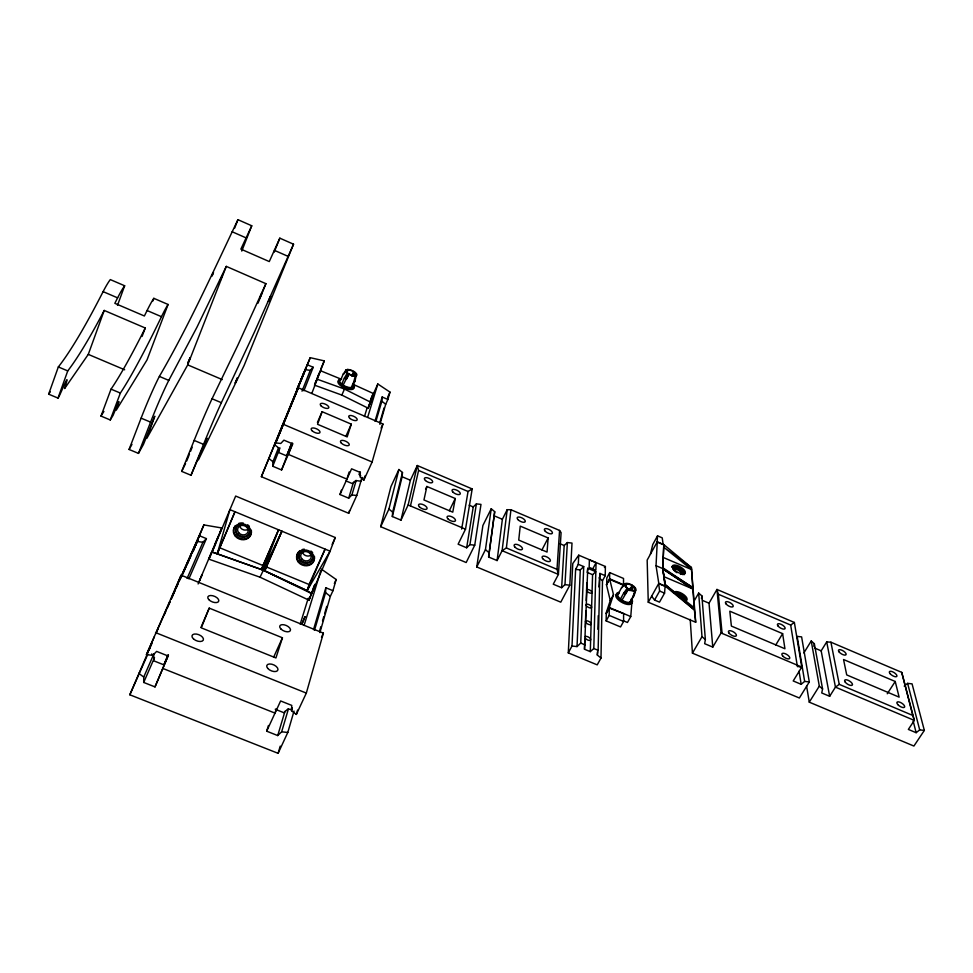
<?xml version="1.0" encoding="UTF-8"?>
<svg xmlns="http://www.w3.org/2000/svg" width="973" height="973" viewBox="0 0 973 973"><rect width="100%" height="100%" fill="white"/><g stroke="black" fill="none" stroke-linecap="round" stroke-linejoin="round"><path stroke-width="1.46" d="M168.463 655.109L154.999 686.914L143.7 682.438L143.736 677.074L153.965 653.71M606.155 620.896L609.183 615.386L609.268 608.101L606.264 613.574L606.155 620.896L620.555 626.928L623.596 621.443L623.584 614.121M611.02 579.981L623.535 585.272L623.523 578.449L609.706 572.598L609.621 579.385L606.447 584.651L609.609 578.813L624.934 585.296M606.702 584.761L606.811 577.938L609.706 572.598M605.23 575.688L605.388 566.493L578.728 555.182L572.781 563.537L568.293 652.871L597.215 664.863L600.986 658.064L602.494 580.759L605.23 575.688L599.867 573.413L598.894 586.95M600.986 658.064L597.325 655.024L597.398 651.995M597.921 629.312L598.237 615.69M597.325 655.024L598.14 650.317L599.867 573.413M584.822 640.198L584.493 649.234L590.295 651.642L593.798 648.517L595.829 571.71L587.753 568.293L587.206 572.404L592.581 574.678L595.829 571.71M596.072 562.71L595.865 570.214L589.151 567.368L589.395 559.876L596.072 562.71L592.642 569.083M590.295 651.642L592.581 574.678M584.493 649.234L587.753 568.293M585.272 627.244L585.843 610.947M586.208 600.487L586.841 582.778M568.293 652.871L572.002 646.023L577.038 646.583L580.735 643.08L583.715 566.578L578.315 564.291L578.728 555.182M301.399 379.506L306.057 368.244L275.76 442.91L280.759 443.469L283.921 440.161L292.788 443.907L281.574 469.959L272.756 466.249L272.939 461.749L278.521 447.714M577.038 646.583L580.285 569.923L583.715 566.578M695.695 622.27L694.381 609.937L665.228 584.651L662.722 568.548L663.817 544.6L657.261 541.791L647.167 560.095L648.261 602.226L695.695 622.27L691.389 567.527L663.817 544.6L662.722 568.548L665.228 584.651L664.571 593.141L659.499 602.153L654.561 600.061L651.642 596.181M572.002 646.023L575.615 569.387L578.315 564.291M154.999 686.914L168.013 655.96L156.629 651.399L152.773 655.34L146.437 654.634L181.1 575.189L323.389 633.143L306.325 693.092L296.327 714.437L291.486 710.704L291.754 705.401L280.625 700.949L266.675 731.185L277.719 735.564L281.647 731.805L288.409 708.989M648.261 602.226L658.794 583.374L656.033 565.702L657.261 541.791M569.813 585.199L572.002 543.068L567.368 542.557L564.182 545.525L561.64 587.716L553.26 584.201L558.417 574.423L561.105 532.632L559.572 530.443L510.947 509.743L507.188 509.694L502.372 519.29L497.094 560.582L488.616 557.018L494.698 511.676L491.231 508.745L482.888 525.505L476.77 566.967L560.776 602.178L569.813 585.199L564.972 584.651L561.64 587.716M564.972 584.651L567.368 542.557M314.498 630.297L325.554 592.679L325.846 587.765L332.961 590.696L330.358 596.327L319.91 632.596M507.188 509.694L502.104 550.682L558.417 574.423L557.006 569.339L559.572 530.443M657.541 535.843L657.128 542.034L663.16 544.612L662.236 537.85L657.541 535.843L652.774 544.503L650.414 554.221M375.955 421.236L381.854 401.192L382.146 396.996L387.874 399.465L385.697 404.281L379.908 424.386M392.326 516.529L392.666 512.139L402.469 472.489L398.906 469.497L390.951 486.609L380.686 526.697L466.176 562.528L474.739 545.172L480.99 504.391L476.381 503.892L473.243 506.921L466.651 547.787L458.125 544.199L465.52 529.19L472.185 488.933L417.295 465.532L410.387 480.248L400.961 520.154L392.326 516.529L402.129 476.746L402.469 472.489M548.152 537.96L547.057 552.068L518.731 540.076L520.239 526.113L548.152 537.96L541.937 549.94M623.316 620.738L627.463 622.477L630.759 616.554L631.891 602.433A8.964 3.892 28.8 0 1 622.769 602.883A8.964 3.892 28.8 0 1 616.018 594.612M488.616 557.018L494.698 511.676M497.094 560.582L502.104 550.682L506.374 547.957L510.947 509.743M476.77 566.967L485.442 549.672L491.231 508.745M466.651 547.787L469.923 544.649L476.381 503.892M461.664 529.105L468.049 491.487L472.185 488.933M701.46 598.553L701.91 595.902L698.675 593.092L693.749 601.703M701.91 595.902L705.364 639.589L704.659 643.688L712.771 647.106L721.066 632.961L716.955 589.443L794.369 622.465L801.776 667.064L793.202 680.954L801.18 684.311L804.659 681.416L809.305 681.927L801.618 636.889L797.155 636.403L804.659 681.416M455.267 498.517L452.773 512.163L423.96 499.964L426.879 486.464L455.267 498.517L449.331 510.74M813.817 646.303L814.352 643.712L811.227 640.976L803.856 652.956M814.352 643.712L822.574 688.969L821.735 692.958L829.665 696.303L835.454 687.133L839.249 684.372L912.796 715.447L914.328 720.409L908.356 729.422L916.152 732.705L919.704 729.884L924.35 730.407L912.066 683.861L907.614 683.362L904.221 686.111M341.742 384.128L344.381 378.071L346.291 377.889L347.872 373.085A5.157 2.019 24.2 0 1 347.081 370.166L346.339 369.691L343.287 373.948L340.647 379.981A7.225 2.87 24.1 0 0 341.742 384.128L343.128 385.126A7.225 2.87 24.1 0 0 351.241 387.57L352.287 387.303L354.95 381.282L356.142 375.846A6.093 2.384 24.2 0 0 355.181 372.391L352.591 376.113M410.472 505.875L418.597 470.433L417.295 465.532L408.137 504.975L400.961 520.154M351.241 387.57L353.892 381.538L355.267 376.065L354.646 375.554A5.157 2.019 24.2 0 1 348.869 373.802L343.128 385.126M380.686 526.697L388.932 509.049L398.906 469.497M346.364 372.793L347.081 370.166M356.179 480.504L351.885 494.965L348.699 498.188L339.991 494.527L351.594 468.804L360.363 472.513L360.059 477.001L363.841 480.139L372.112 462.005L382.924 424.021L298.383 387.789L290.781 405.644M332.961 590.696L336.171 579.507L321.309 569.071M387.874 399.465L389.991 392.107L377.816 383.994L370.105 401.217M314.084 585.868L311.701 593.627L307.115 590.647L263.148 570.142L217.259 553.759L229.932 509.633L330.066 551.18L311.701 593.627L264.778 570.896M354.5 374.775L355.181 372.391M319.594 631.088L320.847 626.721M322.525 620.908L323.79 616.541M324.629 613.635L326.733 606.361M379.896 422.306L384.067 407.894M296.327 714.437L297.58 710.095M363.841 480.139L365.07 475.846M148.443 651.351L129.823 694.783L278.108 753.321L287.789 732.474L294.016 711.068M284.323 420.81L261.372 476.697L348.711 513.306L356.763 495.5L361.81 478.132M278.108 753.321L280.236 746.109M348.711 513.306L349.55 510.472M291.486 710.704L292.338 707.821M347.057 372.635L347.835 369.983L347.227 369.485L345.062 372.647M313.513 629.592L325.846 587.765M374.994 421.236L382.146 396.996M277.719 735.564L284.98 711.263M348.699 498.188L353.467 482.231M304.087 625.444L320.859 570.519M367.648 417.308L377.816 383.994M314.972 584.287L308.964 600.487L310.18 596.534M217.259 553.759L234.98 511.725L217.259 553.759L212.065 552.056L263.148 570.142L307.115 590.647L330.066 551.18L335.271 537.534L235.661 496.06L209.049 559.22L260.046 577.208L308.757 600.073L309.596 597.361M314.547 385.162L341.839 395.087L367.928 408.076M369.655 403.442L368.159 408.307L372.708 396.254L370.032 402.226M276.344 708.782L275.006 713.112L162.783 668.415M349.125 472.002L346.923 479.13L288.288 454.379L292.557 443.226M370.372 402.664L373.267 393.457L353.953 384.712M266.675 731.185L268.439 725.481M339.991 494.527L341.328 490.185M300.219 624.119L308.21 598.286M364.449 416.541L367.137 407.845M309.049 584.493L307.115 590.647L325.104 549.125L309.049 584.493L266.237 566.882L281.89 531.197L260.046 577.208M621.978 600.146A7.48 3.235 28.8 0 0 629.884 602.275L633.143 596.376L634.895 590.927L634.201 590.356A5.339 2.287 28.8 0 1 628.57 588.823L621.978 600.146L620.446 599.04A7.48 3.235 28.8 0 1 618.208 593.883L621.443 587.972L625.043 583.873L625.846 584.372A5.339 2.287 28.8 0 0 627.463 588.033L625.323 592.642L623.693 593.116L620.446 599.04M282.438 637.789L275.931 657.955L201.265 627.84L209.219 608.113L282.438 637.789L273.814 656.811M351.289 424.155L347.179 436.913L317.551 424.289L322.112 411.688L351.289 424.155L345.926 436.196M606.264 613.574L609.256 607.505L613.489 594.661L609.609 578.813M605.997 613.464L610.266 600.548L613.489 594.661M352.421 376.15L354.014 371.552A6.093 2.384 24.2 0 0 347.227 369.485M142.082 336.427L145.257 327.998L104.22 310.436L88.288 354.379L64.607 388.555C72.282 364.121 59.292 397.665 57.991 398.079L48.65 394.174L58.331 366.943A260.071 31.148 -68 0 0 103.114 291.632A43.019 4.573 -67.3 0 1 110.314 279.592L124.666 285.77L117.502 305.352M57.991 398.079L67.745 370.908A259.84 29.652 -68 0 0 102.007 314.668L104.22 310.436M265.751 568.22L264.765 570.944L281.89 531.197M278.558 529.811L262.929 565.52L261.445 569.582L278.558 529.811L263.148 570.142M347.568 377.317L348.869 373.802M124.666 285.77A42.97 4.208 -67.3 0 0 117.611 297.86L114.838 303.321L144.381 315.994L147.081 310.521A42.861 3.478 -67.3 0 1 153.831 298.334L168.074 304.476L147.02 359.925L116.225 410.205L118.974 401.654L118.487 402.202L113.111 415.301L110.253 419.959L100.997 416.079L111.031 389.139A258.745 22.768 -67.8 0 0 143.128 332.255L145.257 327.998M152.785 301.119L153.831 298.334M110.253 419.959L120.36 393.068A258.514 21.297 -67.7 0 0 161.469 316.699A42.8 3.126 -67.3 0 1 168.074 304.476M211.846 275.858L213.209 272.574M213.501 272.574L213.002 273.863M625.469 586.683L626.466 584.055L625.761 583.496L621.443 587.972M260.18 296.899L259.827 297.908L260.363 296.838M314.51 385.272L320.385 370.677L341.45 379.288M311.822 393.384L324.277 360.874L310.229 357.675L296.984 389.176L299.052 384.323M257.991 303.211L265.897 283.666L226.295 266.383L187.716 364.875L146.826 438.361L154.792 416.189L143.445 444.442L138.47 453.382L129.081 449.465L141.109 418.159A36.743 2.299 -67.2 0 1 159.377 376.405C188.774 325.833 212.807 272.428 237.935 219.679L251.752 225.772L241.766 251.083M276.296 440.915L274.654 444.77L278.886 448.079L278.692 452.53L286.646 455.887L291.012 444.539M281.574 469.959L291.888 443.104M316.845 379.081L319.12 373.17M138.47 453.382L150.584 422.124A36.719 2.092 -67.2 0 1 168.779 380.394L196.96 327.208L226.295 266.383M234.639 228.144L237.935 219.679M303.904 390.781L313.184 367.271L307.371 364.766L310.229 357.675M186.755 460.922L189.467 454.075M190.55 451.338L192.18 447.239M302.007 391.182L310.265 370.372L313.184 367.271M272.756 466.249L280.005 447.945M261.482 294.174L262.078 292.569L260.423 296.303M352.129 376.283L354.014 371.552L351.715 375.493M251.752 225.772L240.878 249.112L269.278 261.567L279.835 238.166L293.542 244.211L244.101 365.495L198.419 459.937L206.957 438.118L191 475.262L181.696 471.382L194.15 440.416A36.573 1.18 -67.2 0 1 212.053 398.76L238.02 344.868L265.897 283.666M275.76 442.91L298.383 387.789M274.191 252.141L279.835 238.166M261.372 476.697L303.722 373.352M301.083 379.506L303.467 373.596M306.045 367.539L279.592 433.167L281.246 429.275M191 475.262L203.527 444.357A36.548 0.985 -67.2 0 1 221.37 402.7L254.367 332.194L293.542 244.211M148.82 650.438L150.243 646.996M172.318 596.388L181.1 575.189M187.68 563.27L189.103 559.828M171.175 598.942L203.904 524.921L221.832 527.986L219.557 533.399M192.618 552.105L203.904 524.921M195.111 546.425L193.505 550.304L195.135 546.692M195.682 545.476L197.811 540.331L195.658 545.208M261.202 294.855L260.63 296.23M201.898 575.116L199.429 580.978M163.902 664.875L167.988 655.145L163.902 664.875L153.77 660.825L153.819 655.534L151.63 653.953M208.599 559.366L211.603 552.214M215.021 544.199L218.426 536.099M200.304 578.899L199.66 580.431M200.997 577.232L201.642 575.7M198.103 583.958L221.832 527.986M211.895 552.469L215.519 543.895M307.371 364.766L305.291 369.679L310.265 370.372M200.973 627.427L209.219 608.113M320.822 368.913L324.277 360.874M314.766 383.934L316.334 380.285M286.646 455.887L291.888 443.688M212.71 274.568L212.138 275.858M632.207 589.638L633.678 586.233L630.869 590.027M143.7 682.438L154.512 657.626M188.884 578.862L206.41 538.616L199.137 535.624M317.429 422.452L322.112 411.688M187.084 578.449L202.919 542.265L206.41 538.616M341.839 395.087L344.491 389.054L370.579 402.177L367.891 408.186M156.495 632.304L158.331 628.181M164.425 614.437L165.653 611.701M167.478 607.578L169.922 602.08M171.139 599.332L174.799 591.085M176.016 588.337L177.852 584.226M179.068 581.477L194.941 545.756M199.051 536.597L180.929 577.889M150.864 645.61L152.092 642.849M192.143 552.628L196.084 543.737M148.966 650.195L151.484 644.503M182.802 573.936L188.957 560.071M189.626 558.94L191.45 554.841M129.823 694.783L147.677 654.501M146.437 654.634L154.439 636.61M155.68 633.837L169.959 601.679M371.127 398.225L373.267 393.457M387.595 397.398L389.991 392.107M360.144 471.832L358.988 474.374L360.849 475.906M381.088 428.071L382.924 424.021M332.158 544.381L335.271 537.534M362.71 477.451L360.983 481.246L355.692 480.516L352.554 483.69L345.999 480.93M308.757 600.073L311.749 593.457M334.347 583.472L336.171 579.507M321.479 637.254L323.389 633.143M425.578 489.2L426.879 486.464M181.696 471.382L185.563 463.598M630.176 589.662L632.389 585.308A6.3 2.688 28.8 0 0 625.761 583.496M627.463 588.033L623.693 593.116L625.238 594.235L628.57 588.823M624.119 613.756L608.989 607.991M629.884 602.275L633.995 595.914L635.612 590.55A6.3 2.688 28.8 0 0 633.678 586.233M662.759 567.733L692.8 587.583L688.653 585.807M654.561 600.061L659.609 591.049L658.66 583.618L664.948 586.281M129.081 449.465L131.975 444.381M712.771 647.106L709.025 603.187L716.955 589.443L718.354 594.248L722.1 633.447M629.19 590.587L632.389 585.308M809.305 681.927L799.368 698.006L692.435 653.151L701.995 636.695L698.675 593.092M346.339 369.691A6.093 2.384 24.2 0 0 347.264 373.146L344.381 378.071L345.78 379.081L346.911 378.582M775.761 644.977L782.62 633.642L729.811 611.202L731.38 626.077L784.943 648.76L782.62 633.642M829.665 696.303L821.176 650.828L826.709 641.912L830.918 642.204L901.728 672.367L914.328 720.409L835.454 687.133L826.709 641.912M100.997 416.079L103.904 411.433M924.35 730.407L913.902 746.048L809.281 702.165L819.315 686.135L811.227 640.976M887.254 693.773L895.233 681.489L843.542 659.524L846.717 674.921L899.125 697.13L895.233 681.489M48.65 394.174L50.255 391.9M604.428 567.49L605.388 566.493M718.354 594.248L790.672 625.055L794.369 622.465M633.143 596.376L635.612 590.55L634.81 590.039A5.339 2.287 28.8 0 0 633.168 586.378M618.208 593.883L619.071 593.421M353.892 381.538L354.95 381.282M343.287 373.948L344.345 373.693M798.882 666.833L801.776 667.064L721.066 632.961M351.885 494.965L356.763 495.5M469.923 544.649L474.739 545.172M281.647 731.805L287.789 732.474M575.615 569.387L580.285 569.923M291.778 709.548L287.801 709.013L283.934 712.723L275.262 709.268M196.741 541.426L202.919 542.265M317.125 379.19L344.491 389.054M155.558 632.596L306.325 693.092M219.752 547.775L262.929 565.52M580.735 643.08L585.089 644.892M593.798 648.517L598.14 650.317M58.331 366.943L67.745 370.908M111.031 389.139L120.36 393.068M609.256 607.505L630.759 616.554M141.109 418.159L150.584 422.124M194.15 440.416L203.527 444.357M609.183 615.386L623.596 621.443M408.137 504.975L465.52 529.19M506.374 547.957L557.006 569.339M702.542 600.438L709.025 603.187M814.827 648.14L821.176 650.828M658.794 583.374L665.082 586.038L694.381 609.937L691.389 567.527L663.61 547.13L691.523 569.558L662.978 557.359M283.617 424.435L372.112 462.005M402.129 476.746L410.387 480.248M469.156 505.194L473.243 506.921M494.26 515.848L502.372 519.29M560.168 543.822L564.182 545.525M159.377 376.405L168.779 380.394M212.053 398.76L221.37 402.7M659.609 591.049L664.571 593.141M88.288 354.379L124.678 369.789M187.716 364.875L222.245 379.592M656.033 565.702L662.722 568.548L692.8 587.583M418.597 470.433L468.049 491.487M663.793 576.6L692.898 588.993L662.722 568.548M103.114 291.632L117.611 297.86M147.081 310.521L161.469 316.699M232.133 231.744L246.047 237.862M274.313 250.304L288.105 256.373M356.142 375.846L355.4 375.383A5.157 2.019 24.2 0 0 354.586 372.452M692.898 588.993L662.844 569.071L665.082 586.038M346.291 377.889L347.13 378.485M625.323 592.642L626.235 593.311M138.713 673.28L143.736 677.074M325.554 592.679L330.358 596.327M665.228 584.651L694.223 607.736M381.854 401.192L385.697 404.281M269.083 458.587L272.939 461.749M388.932 509.049L392.666 512.139M485.442 549.672L489.066 552.7M599.1 577.877L602.494 580.759M701.995 636.695L705.364 639.589M819.315 686.135L822.574 688.969M907.614 683.362L919.704 729.884M901.728 672.367L912.796 715.447M913.173 721.054L916.152 732.705M606.447 584.651L610.266 600.548M830.918 642.204L839.249 684.372M806.568 685.977L809.281 702.165M799.052 671.224L801.18 684.311M790.672 625.055L797.422 666.712M630.516 587.656L630.784 590.611M690.21 619.351L692.435 653.151M248.249 529.263A5.388 4.67 20.6 0 1 239.589 525.785M311.822 554.415A5.339 4.646 17.2 0 1 306.313 555.814A5.339 4.646 17.2 0 1 302.335 551.703M249.903 529.604A7.237 6.276 20.5 0 1 240.501 535.953A7.237 6.276 20.5 0 1 238.263 524.921M312.576 558.989A7.164 6.227 17.1 0 1 301.776 561.032A7.164 6.227 17.1 0 1 301.508 551.034M251.35 530.273A9.073 7.857 20.5 0 1 240.696 538.592A9.073 7.857 20.5 0 1 235.198 525.809M238.726 523.425A9.073 7.857 20.5 0 1 243.274 523.06M247.641 524.824A9.073 7.857 20.5 0 1 249.38 526.369M314.474 556.483A8.976 7.796 17.1 0 1 302.494 564.182A8.976 7.796 17.1 0 1 300.11 550.536M302.092 549.599A8.976 7.796 17.1 0 1 304.318 549.173M310.946 551.071A8.976 7.796 17.1 0 1 312.625 552.603M355.267 376.065A6.093 2.384 24.2 0 1 348.443 373.985M347.835 369.983A5.157 2.019 24.2 0 1 353.588 371.735M352.919 385.186A7.225 2.87 24.1 0 1 352.287 387.303M353.904 387.303A8.672 3.454 24.1 0 1 343.773 387.655A8.672 3.454 24.1 0 1 339.613 380.248M352.871 383.751A8.672 3.454 24.1 0 1 351.289 388.397A8.672 3.454 24.1 0 1 340.027 383.532A8.672 3.454 24.1 0 1 341.645 378.911M673.669 569.631A4.391 1.8 29.2 0 1 679.336 570.798A4.391 1.8 29.2 0 1 680.407 574.411M678.899 596.388A4.512 1.897 29.4 0 1 679.945 596.899M680.93 597.531A4.512 1.897 29.4 0 1 682.888 599.648M672.854 568.475A5.874 2.408 29.2 0 1 679.324 570.056A5.874 2.408 29.2 0 1 682.645 574.617M677.013 572.72A5.874 2.396 29.2 0 1 673.498 567.308A5.874 2.396 29.2 0 1 681.72 570.214A5.874 2.396 29.2 0 1 680.978 574.119M677.463 595.16A6.033 2.53 29.4 0 1 684.408 600.84A6.033 2.53 29.4 0 0 682.839 596.461A6.033 2.53 29.4 0 0 675.761 593.7M673.778 592.472A7.553 3.162 29.4 0 1 684.311 595.062A7.553 3.162 29.4 0 1 683.934 600.767M671.747 567.04A7.346 3.004 29.2 0 1 680.431 568.475A7.346 3.004 29.2 0 1 683.995 574.751M673.742 593.08A7.553 3.162 29.4 0 1 682.073 595.123A7.553 3.162 29.4 0 1 686.269 601.071M634.895 590.927A6.3 2.688 28.8 0 1 628.254 589.115M626.953 588.179A6.3 2.688 28.8 0 1 625.043 583.873M626.466 584.055A5.339 2.287 28.8 0 1 632.073 585.6M631.124 600.134A7.48 3.235 28.8 0 1 630.735 601.813M631.441 598.638A8.976 3.892 28.8 0 1 629.105 603.357A8.976 3.892 28.8 0 1 618.269 598.018A8.976 3.892 28.8 0 1 618.755 592.387M586.172 604.549A3.077 1.362 28.4 0 1 590.477 605.51A3.077 1.362 28.4 0 1 590.392 607.955A3.077 1.362 28.4 0 1 586.135 605.315M585.284 638.154A3.199 1.472 28.7 0 0 588.142 640.149A3.199 1.472 28.7 0 0 590.599 639.979L590.623 639.152A3.199 1.472 28.7 0 0 588.251 636.974A3.199 1.472 28.7 0 0 585.332 636.549M304.975 616.675L302.262 623.316L304.975 616.675M187.947 362.82L190.149 357.736L187.947 362.82M220.19 280.467L222.428 275.298L220.19 280.467M235.223 382.985L237.388 377.913L235.223 382.985M268.426 301.448L270.616 296.291L268.426 301.448M238.823 532.9A5.424 4.695 20.5 0 0 247.92 532.182A5.424 4.695 20.5 0 0 241.936 525.384A5.424 4.695 20.5 0 0 238.823 532.9M301.825 558.903A5.364 4.658 17.1 0 0 310.91 558.295A5.364 4.658 17.1 0 0 305.145 551.533A5.364 4.658 17.1 0 0 301.825 558.903M237.132 534.627A7.249 6.276 20.5 0 0 249.283 533.678A7.249 6.276 20.5 0 0 241.292 524.581A7.249 6.276 20.5 0 0 237.132 534.627M300.158 560.618A7.176 6.227 17.1 0 0 312.309 559.816A7.176 6.227 17.1 0 0 304.61 550.767A7.176 6.227 17.1 0 0 300.158 560.618M235.43 536.342A9.085 7.857 20.5 0 0 250.657 535.162A9.085 7.857 20.5 0 0 240.647 523.766A9.085 7.857 20.5 0 0 235.43 536.342M298.492 562.333A8.988 7.808 17.1 0 0 313.72 561.324A8.988 7.808 17.1 0 0 304.075 549.988A8.988 7.808 17.1 0 0 298.492 562.333M267.721 668.378A5.996 3.223 23.6 0 0 277.463 670.725A5.996 3.223 23.6 0 0 271.856 664.218A5.996 3.223 23.6 0 0 267.721 668.378M208.721 599.55A5.85 3.016 22.2 0 0 218.293 601.861A5.85 3.016 22.2 0 0 212.856 595.756A5.85 3.016 22.2 0 0 208.721 599.55M280.978 629.045A5.777 2.992 23.7 0 0 290.222 630.857A5.777 2.992 23.7 0 0 284.116 624.8A5.777 2.992 23.7 0 0 280.978 629.045M193.566 638.981A6.069 3.247 21.9 0 0 203.248 640.21A6.069 3.247 21.9 0 0 196.315 634.043A6.069 3.247 21.9 0 0 193.566 638.981M673.267 568.804A7.346 3.004 29.2 0 0 684.651 573.584A7.346 3.004 29.2 0 0 678.522 565.982A7.346 3.004 29.2 0 0 673.267 568.804M845.367 682.328A4.524 1.849 31.9 0 0 852.19 685.199A4.524 1.849 31.9 0 0 848.042 680.261A4.524 1.849 31.9 0 0 845.367 682.328M897.884 704.659A4.537 1.824 32.6 0 0 904.537 707.213A4.537 1.824 32.6 0 0 899.916 702.214A4.537 1.824 32.6 0 0 897.884 704.659M890.1 673.693A4.403 1.727 32.2 0 0 896.68 676.551A4.403 1.727 32.2 0 0 892.655 671.808A4.403 1.727 32.2 0 0 890.1 673.693M839.018 651.837A4.403 1.751 31.5 0 0 845.695 654.987A4.403 1.751 31.5 0 0 842.18 650.329A4.403 1.751 31.5 0 0 839.018 651.837M726.223 604.136A4.403 1.8 30 0 0 732.961 606.738A4.403 1.8 30 0 0 728.838 602.08A4.403 1.8 30 0 0 726.223 604.136M778.096 626.077A4.403 1.776 30.7 0 0 784.797 628.923A4.403 1.776 30.7 0 0 780.942 624.252A4.403 1.776 30.7 0 0 778.096 626.077M729.008 633.095A4.537 1.91 30.3 0 0 735.989 636.111A4.537 1.91 30.3 0 0 732.243 631.27A4.537 1.91 30.3 0 0 729.008 633.095M782.985 656.252A4.537 1.885 31.1 0 0 789.675 658.441A4.537 1.885 31.1 0 0 784.773 653.528A4.537 1.885 31.1 0 0 782.985 656.252M587.351 591.56A3.028 1.326 28.3 0 0 591.949 592.837A3.028 1.326 28.3 0 0 588.641 589.65A3.028 1.326 28.3 0 0 587.351 591.56M586.269 623A3.126 1.411 28.6 0 0 591.012 624.277A3.126 1.411 28.6 0 0 587.607 620.944A3.126 1.411 28.6 0 0 586.269 623M515.143 547.3A4.622 2.019 27.1 0 0 522.282 549.319A4.622 2.019 27.1 0 0 517.393 544.552A4.622 2.019 27.1 0 0 515.143 547.3M543.372 559.329A4.61 2.007 27.5 0 0 550.317 561.02A4.61 2.007 27.5 0 0 545.026 556.276A4.61 2.007 27.5 0 0 543.372 559.329M545.354 531.367A4.476 1.897 27.4 0 0 552.25 533.423A4.476 1.897 27.4 0 0 547.556 528.838A4.476 1.897 27.4 0 0 545.354 531.367M517.952 519.606A4.488 1.897 26.9 0 0 524.982 521.978A4.488 1.897 26.9 0 0 520.725 517.393A4.488 1.897 26.9 0 0 517.952 519.606M425.493 480.553A4.537 1.934 25.5 0 0 432.523 482.34A4.537 1.934 25.5 0 0 427.548 477.84A4.537 1.934 25.5 0 0 425.493 480.553M452.98 492.131A4.512 1.922 25.9 0 0 460.059 494.199A4.512 1.922 25.9 0 0 455.413 489.65A4.512 1.922 25.9 0 0 452.98 492.131M419.424 506.848A4.67 2.043 25.5 0 0 426.794 509.025A4.67 2.043 25.5 0 0 422.197 504.294A4.67 2.043 25.5 0 0 419.424 506.848M447.762 518.694A4.646 2.043 26 0 0 455.133 521.151A4.646 2.043 26 0 0 450.9 516.408A4.646 2.043 26 0 0 447.762 518.694M321.066 405.875A4.646 1.91 23.8 0 0 328.509 408.113A4.646 1.91 23.8 0 0 324.058 403.673A4.646 1.91 23.8 0 0 321.066 405.875M341.377 443.165A4.768 2.019 24.2 0 0 348.966 445.33A4.768 2.019 24.2 0 0 344.235 440.684A4.768 2.019 24.2 0 0 341.377 443.165M312.248 430.893A4.78 2.031 23.7 0 0 319.813 432.778A4.78 2.031 23.7 0 0 314.717 428.169A4.78 2.031 23.7 0 0 312.248 430.893M350.085 418.536A4.622 1.91 24.3 0 0 357.14 419.971A4.622 1.91 24.3 0 0 351.594 415.605A4.622 1.91 24.3 0 0 350.085 418.536"/></g></svg>
